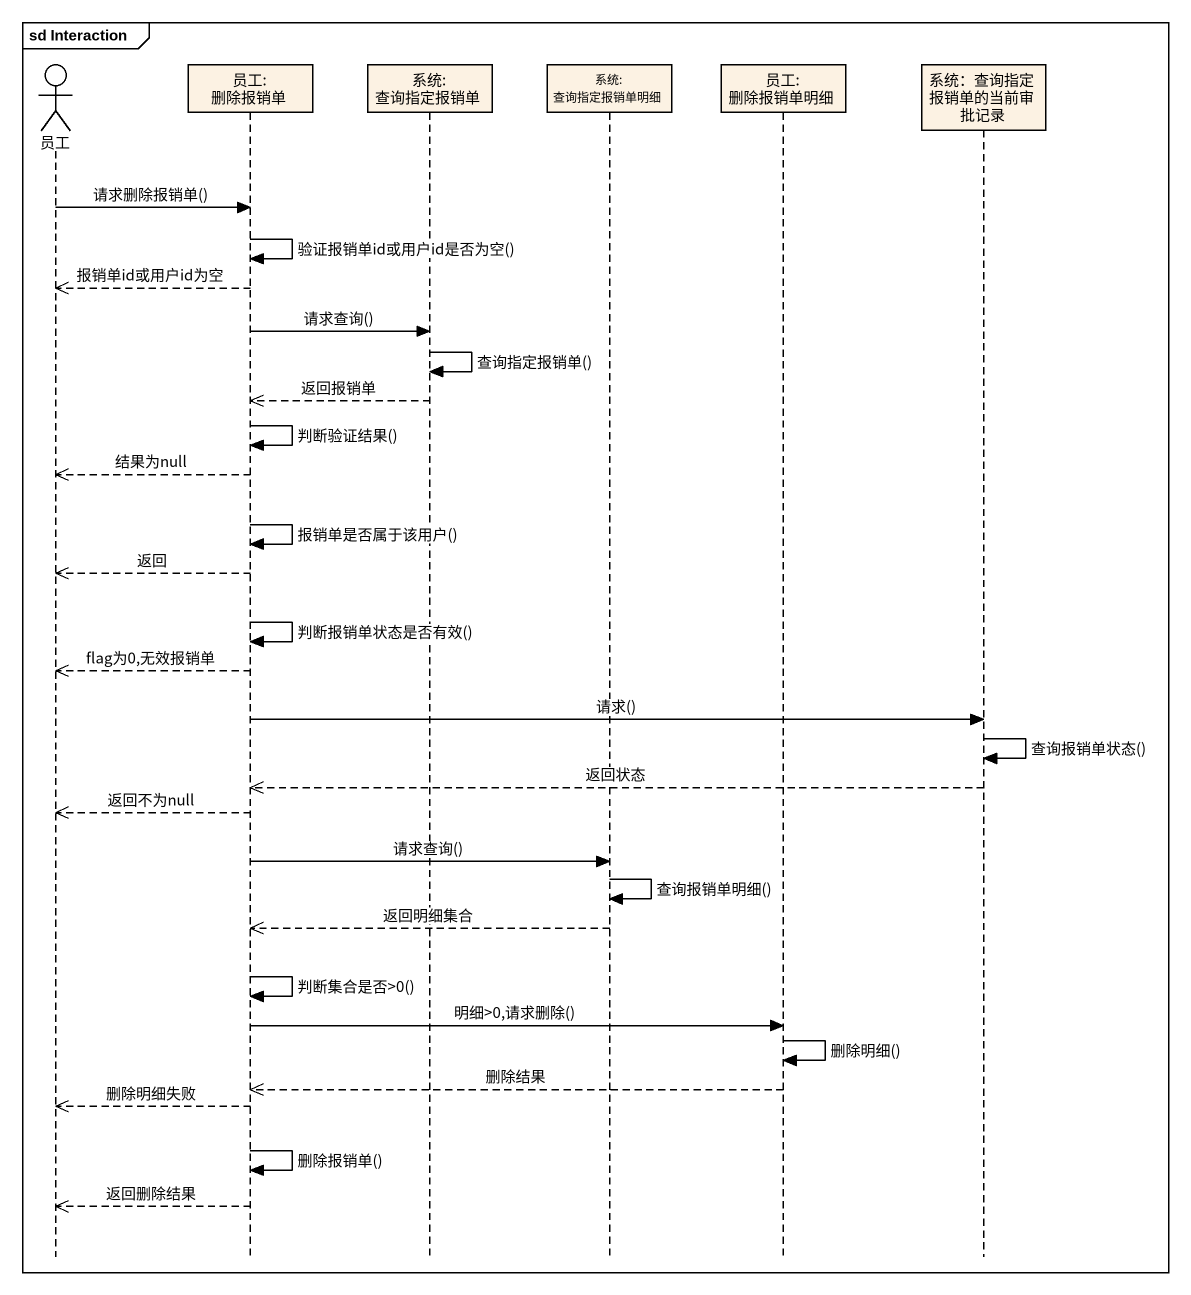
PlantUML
@startuml
mainframe sd Interaction
hide footbox
actor 员工
participant "员工: 删除报销单" as 员工_删除报销单
participant "系统: 查询指定报销单" as 系统_查询指定报销单
participant "系统: 查询指定报销单明细" as 系统_查询指定报销单明细
participant "员工: 删除报销单明细" as 员工_删除报销单明细
participant "系统：查询指定报销单的当前审批记录" as 系统_查询指定报销单的当前审批记录

员工 -> 员工_删除报销单 : 请求删除报销单()
员工_删除报销单 -> 员工_删除报销单 : 验证报销单id或用户id是否为空()
员工_删除报销单 -->> 员工 : 报销单id或用户id为空
员工_删除报销单 -> 系统_查询指定报销单 : 请求查询()
系统_查询指定报销单 -> 系统_查询指定报销单 : 查询指定报销单()
系统_查询指定报销单 -->> 员工_删除报销单 : 返回报销单
员工_删除报销单 -> 员工_删除报销单 : 判断验证结果()
员工_删除报销单 -->> 员工 : 结果为null
员工_删除报销单 -> 员工_删除报销单 : 报销单是否属于该用户()
员工_删除报销单 -->> 员工 : 返回
员工_删除报销单 -> 员工_删除报销单 : 判断报销单状态是否有效()
员工_删除报销单 -->> 员工 : flag为0,无效报销单
员工_删除报销单 -> 系统_查询指定报销单的当前审批记录 : 请求()
系统_查询指定报销单的当前审批记录 -> 系统_查询指定报销单的当前审批记录 : 查询报销单状态()
系统_查询指定报销单的当前审批记录 -->> 员工_删除报销单 : 返回状态
员工_删除报销单 -->> 员工 : 返回不为null
员工_删除报销单 -> 系统_查询指定报销单明细 : 请求查询()
系统_查询指定报销单明细 -> 系统_查询指定报销单明细 : 查询报销单明细()
系统_查询指定报销单明细 -->> 员工_删除报销单 : 返回明细集合
员工_删除报销单 -> 员工_删除报销单 : 判断集合是否>0()
员工_删除报销单 -> 员工_删除报销单明细 : 明细>0,请求删除()
员工_删除报销单明细 -> 员工_删除报销单明细 : 删除明细()
员工_删除报销单明细 -->> 员工_删除报销单 : 删除结果
员工_删除报销单 -->> 员工 : 删除明细失败
员工_删除报销单 -> 员工_删除报销单 : 删除报销单()
员工_删除报销单 -->> 员工 : 返回删除结果
@enduml
